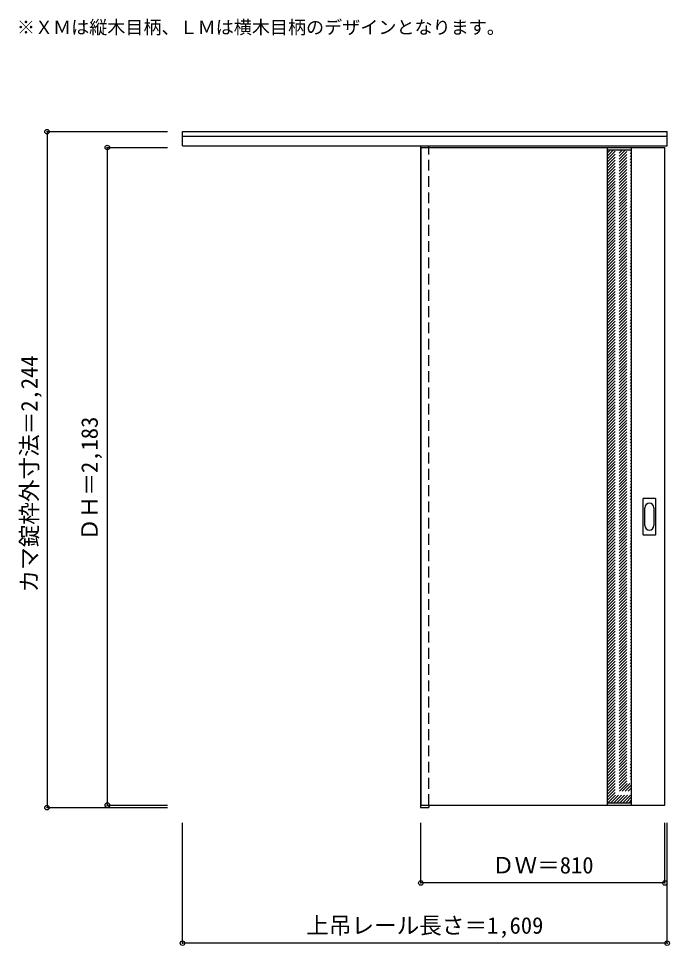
# Model space of a CAD drawing. Units: millimetres, scale not verified. Extents: x -1873 to 288, y -1522 to 1555.
import ezdxf
from ezdxf.enums import TextEntityAlignment as Align

# ---------------------------------------------------------------- set-up
doc = ezdxf.new("R2010")
doc.units = ezdxf.units.MM
doc.header["$LTSCALE"] = 30
doc.header["$PDMODE"] = 32
doc.header["$PDSIZE"] = 15
doc.linetypes.add('DASHED1', pattern=[1.8, 1.2, -0.6])
for name, color, linetype in [('0-0', 4, 'DASHED1'), ('0-1_寸法', 7, 'Continuous'), ('0-2_文字', 7, 'Continuous')]:
    doc.layers.add(name, color=color, linetype=linetype)
doc.styles.add('ＭＳ ゴシック', font='')
doc.styles.get('ＭＳ ゴシック').set_extended_font_data('MS Gothic')

msp = doc.modelspace()

# ---------------------------------------------------------------- linework, layer by layer
at = {"layer": '0-0', "color": 3, "linetype": 'Continuous'}
for p, q in [((-1328.69, 1132.49), (-1328.69, 1179.99)), ((-1328.69, 1179.99), (280.31, 1179.99)), ((280.31, 1132.49), (280.31, 1179.99)), ((-1328.69, 1164.49), (280.31, 1164.49)), ((-1328.69, 1132.49), (280.31, 1132.49)), ((-538.69, 1132.49), (-538.69, -1064.01)), ((-537.69, 1127.49), (-537.69, -1055.51)), ((-537.69, 1127.49), (272.31, 1127.49)), ((-510.69, 1127.49), (-510.69, 1132.49)), ((82.31, -1055.73), (82.31, 1127.49)), ((162.31, -1055.73), (162.31, 1127.49)), ((272.31, -1055.51), (272.31, 1127.49)), ((200.31, -157.51), (200.31, -38.51)), ((201.81, -37.01), (240.81, -37.01)), ((242.31, -157.51), (242.31, -38.51)), ((240.81, -159.01), (201.81, -159.01)), ((-538.69, -1064.01), (-510.69, -1064.01)), ((-537.69, -1055.51), (272.31, -1055.51)), ((-510.69, -1055.51), (-510.69, -1064.01))]:
    msp.add_line(p, q, dxfattribs=at)
at = {"layer": '0-0'}
for p, q in [((-537.69, 1127.49), (-537.69, 1123.49)), ((-510.69, -1055.51), (-510.69, 1127.49)), ((82.31, 1119.35), (82.45, 1119.49)), ((82.31, 1040.16), (161.64, 1119.49)), ((82.31, 1050.06), (151.74, 1119.49)), ((82.31, 1069.86), (131.94, 1119.49)), ((82.31, 1059.96), (141.84, 1119.49)), ((82.31, 1089.65), (112.14, 1119.49)), ((82.31, 1079.75), (122.04, 1119.49)), ((82.31, 1109.45), (92.34, 1119.49)), ((82.31, 1099.55), (102.24, 1119.49)), ((82.31, 1030.26), (162.31, 1110.26)), ((82.31, 1020.36), (162.31, 1100.36)), ((82.31, 1010.46), (162.31, 1090.46)), ((82.31, 1000.56), (162.31, 1080.56)), ((82.31, 990.66), (162.31, 1070.66)), ((82.31, 980.76), (162.31, 1060.76)), ((82.31, 970.86), (162.31, 1050.86)), ((82.31, 960.96), (162.31, 1040.96)), ((82.31, 951.06), (162.31, 1031.06)), ((82.31, 941.16), (162.31, 1021.16)), ((82.31, 931.26), (162.31, 1011.26)), ((82.31, 921.36), (162.31, 1001.36)), ((82.31, 911.46), (162.31, 991.46)), ((82.31, 901.56), (162.31, 981.56)), ((82.31, 891.66), (162.31, 971.66)), ((82.31, 881.76), (162.31, 961.76)), ((82.31, 871.87), (162.31, 951.87)), ((82.31, 861.97), (162.31, 941.97)), ((82.31, 852.07), (162.31, 932.07)), ((82.31, 842.17), (162.31, 922.17)), ((82.31, 832.27), (162.31, 912.27)), ((82.31, 822.37), (162.31, 902.37)), ((82.31, 812.47), (162.31, 892.47)), ((82.31, 802.57), (162.31, 882.57)), ((82.31, 792.67), (162.31, 872.67)), ((82.31, 782.77), (162.31, 862.77)), ((82.31, 772.87), (162.31, 852.87)), ((82.31, 762.97), (162.31, 842.97)), ((82.31, 753.07), (162.31, 833.07)), ((82.31, 743.17), (162.31, 823.17)), ((82.31, 733.27), (162.31, 813.27)), ((82.31, 723.37), (162.31, 803.37)), ((82.31, 713.47), (162.31, 793.47)), ((82.31, 703.57), (162.31, 783.57)), ((82.31, 693.67), (162.31, 773.67)), ((82.31, 683.78), (162.31, 763.78)), ((82.31, 673.88), (162.31, 753.88)), ((82.31, 663.98), (162.31, 743.98)), ((82.31, 654.08), (162.31, 734.08)), ((82.31, 644.18), (162.31, 724.18)), ((82.31, 634.28), (162.31, 714.28)), ((82.31, 624.38), (162.31, 704.38)), ((82.31, 614.48), (162.31, 694.48)), ((82.31, 604.58), (162.31, 684.58)), ((82.31, 594.68), (162.31, 674.68)), ((82.31, 584.78), (162.31, 664.78)), ((82.31, 574.88), (162.31, 654.88)), ((82.31, 564.98), (162.31, 644.98)), ((82.31, 555.08), (162.31, 635.08)), ((82.31, 545.18), (162.31, 625.18)), ((82.31, 535.28), (162.31, 615.28)), ((82.31, 525.38), (162.31, 605.38)), ((82.31, 515.48), (162.31, 595.48)), ((82.31, 505.58), (162.31, 585.58)), ((82.31, 495.68), (162.31, 575.68)), ((82.31, 485.79), (162.31, 565.79)), ((82.31, 475.89), (162.31, 555.89)), ((82.31, 465.99), (162.31, 545.99)), ((82.31, 456.09), (162.31, 536.09)), ((82.31, 446.19), (162.31, 526.19)), ((82.31, 436.29), (162.31, 516.29)), ((82.31, 426.39), (162.31, 506.39)), ((82.31, 416.49), (162.31, 496.49)), ((82.31, 406.59), (162.31, 486.59)), ((82.31, 396.69), (162.31, 476.69)), ((82.31, 386.79), (162.31, 466.79)), ((82.31, 376.89), (162.31, 456.89)), ((82.31, 366.99), (162.31, 446.99)), ((82.31, 357.09), (162.31, 437.09)), ((82.31, 347.19), (162.31, 427.19)), ((82.31, 337.29), (162.31, 417.29)), ((82.31, 327.39), (162.31, 407.39)), ((82.31, 317.49), (162.31, 397.49)), ((82.31, 307.59), (162.31, 387.59)), ((82.31, 297.69), (162.31, 377.69)), ((82.31, 287.8), (162.31, 367.8)), ((82.31, 277.9), (162.31, 357.9)), ((82.31, 268), (162.31, 348)), ((82.31, 258.1), (162.31, 338.1)), ((82.31, 248.2), (162.31, 328.2)), ((82.31, 238.3), (162.31, 318.3)), ((82.31, 228.4), (162.31, 308.4)), ((82.31, 218.5), (162.31, 298.5)), ((82.31, 208.6), (162.31, 288.6)), ((82.31, 198.7), (162.31, 278.7)), ((82.31, 188.8), (162.31, 268.8)), ((82.31, 178.9), (162.31, 258.9)), ((82.31, 169), (162.31, 249)), ((82.31, 159.1), (162.31, 239.1)), ((82.31, 149.2), (162.31, 229.2)), ((82.31, 139.3), (162.31, 219.3)), ((82.31, 129.4), (162.31, 209.4)), ((82.31, 119.5), (162.31, 199.5)), ((82.31, 109.6), (162.31, 189.6)), ((82.31, 99.7), (162.31, 179.7)), ((82.31, 89.81), (162.31, 169.81)), ((82.31, 79.91), (162.31, 159.91)), ((82.31, 70.01), (162.31, 150.01)), ((82.31, 60.11), (162.31, 140.11)), ((82.31, 50.21), (162.31, 130.21)), ((82.31, 40.31), (162.31, 120.31)), ((82.31, 30.41), (162.31, 110.41)), ((82.31, 20.51), (162.31, 100.51)), ((82.31, 10.61), (162.31, 90.61)), ((82.31, 0.71), (162.31, 80.71)), ((82.31, -9.19), (162.31, 70.81)), ((82.31, -19.09), (162.31, 60.91)), ((82.31, -28.99), (162.31, 51.01)), ((82.31, -38.89), (162.31, 41.11)), ((82.31, -48.79), (162.31, 31.21)), ((82.31, -58.69), (162.31, 21.31)), ((82.31, -68.59), (162.31, 11.41)), ((82.31, -78.49), (162.31, 1.51)), ((82.31, -88.39), (162.31, -8.39)), ((82.31, -98.29), (162.31, -18.29)), ((82.31, -108.18), (162.31, -28.18)), ((82.31, -118.08), (162.31, -38.08)), ((82.31, -127.98), (162.31, -47.98)), ((82.31, -137.88), (162.31, -57.88)), ((82.31, -147.78), (162.31, -67.78)), ((82.31, -157.68), (162.31, -77.68)), ((82.31, -167.58), (162.31, -87.58)), ((82.31, -177.48), (162.31, -97.48)), ((82.31, -187.38), (162.31, -107.38)), ((82.31, -197.28), (162.31, -117.28)), ((82.31, -207.18), (162.31, -127.18)), ((82.31, -217.08), (162.31, -137.08)), ((82.31, -226.98), (162.31, -146.98)), ((82.31, -236.88), (162.31, -156.88)), ((82.31, -246.78), (162.31, -166.78)), ((82.31, -256.68), (162.31, -176.68)), ((82.31, -266.58), (162.31, -186.58)), ((82.31, -276.48), (162.31, -196.48)), ((82.31, -286.38), (162.31, -206.38)), ((82.31, -296.27), (162.31, -216.27)), ((82.31, -306.17), (162.31, -226.17)), ((82.31, -316.07), (162.31, -236.07)), ((82.31, -325.97), (162.31, -245.97)), ((82.31, -335.87), (162.31, -255.87)), ((82.31, -345.77), (162.31, -265.77)), ((82.31, -355.67), (162.31, -275.67)), ((82.31, -365.57), (162.31, -285.57)), ((82.31, -375.47), (162.31, -295.47)), ((82.31, -385.37), (162.31, -305.37)), ((82.31, -395.27), (162.31, -315.27)), ((82.31, -405.17), (162.31, -325.17)), ((82.31, -415.07), (162.31, -335.07)), ((82.31, -424.97), (162.31, -344.97)), ((82.31, -434.87), (162.31, -354.87)), ((82.31, -444.77), (162.31, -364.77)), ((82.31, -454.67), (162.31, -374.67)), ((82.31, -464.57), (162.31, -384.57)), ((82.31, -474.47), (162.31, -394.47)), ((82.31, -484.37), (162.31, -404.37)), ((82.31, -494.26), (162.31, -414.26)), ((82.31, -504.16), (162.31, -424.16)), ((82.31, -514.06), (162.31, -434.06)), ((82.31, -523.96), (162.31, -443.96)), ((82.31, -533.86), (162.31, -453.86)), ((82.31, -543.76), (162.31, -463.76)), ((82.31, -553.66), (162.31, -473.66)), ((82.31, -563.56), (162.31, -483.56)), ((82.31, -573.46), (162.31, -493.46)), ((82.31, -583.36), (162.31, -503.36)), ((82.31, -593.26), (162.31, -513.26)), ((82.31, -603.16), (162.31, -523.16)), ((82.31, -613.06), (162.31, -533.06)), ((82.31, -622.96), (162.31, -542.96)), ((82.31, -632.86), (162.31, -552.86)), ((82.31, -642.76), (162.31, -562.76)), ((82.31, -652.66), (162.31, -572.66)), ((82.31, -662.56), (162.31, -582.56)), ((82.31, -672.46), (162.31, -592.46)), ((82.31, -682.36), (162.31, -602.36)), ((82.31, -692.25), (162.31, -612.25)), ((82.31, -702.15), (162.31, -622.15)), ((82.31, -712.05), (162.31, -632.05)), ((82.31, -721.95), (162.31, -641.95)), ((82.31, -731.85), (162.31, -651.85)), ((82.31, -741.75), (162.31, -661.75)), ((82.31, -751.65), (162.31, -671.65)), ((82.31, -761.55), (162.31, -681.55)), ((82.31, -771.45), (162.31, -691.45)), ((82.31, -781.35), (162.31, -701.35)), ((82.31, -791.25), (162.31, -711.25)), ((82.31, -801.15), (162.31, -721.15)), ((82.31, -811.05), (162.31, -731.05)), ((82.31, -820.95), (162.31, -740.95)), ((82.31, -830.85), (162.31, -750.85)), ((82.31, -840.75), (162.31, -760.75)), ((82.31, -850.65), (162.31, -770.65)), ((82.31, -860.55), (162.31, -780.55)), ((82.31, -870.45), (162.31, -790.45)), ((82.31, -880.35), (162.31, -800.35)), ((82.31, -890.24), (162.31, -810.24)), ((82.31, -900.14), (162.31, -820.14)), ((82.31, -910.04), (162.31, -830.04)), ((82.31, -919.94), (162.31, -839.94)), ((82.31, -929.84), (162.31, -849.84)), ((82.31, -939.74), (162.31, -859.74)), ((82.31, -949.64), (162.31, -869.64)), ((82.31, -959.54), (162.31, -879.54)), ((82.31, -969.44), (162.31, -889.44)), ((82.31, -979.34), (162.31, -899.34)), ((82.31, -989.24), (162.31, -909.24)), ((82.31, -999.14), (162.31, -919.14)), ((82.31, -1009.04), (162.31, -929.04)), ((82.31, -1018.94), (162.31, -938.94)), ((82.31, -1028.84), (162.31, -948.84)), ((82.31, -1038.74), (162.31, -958.74)), ((83.22, -1047.73), (162.31, -968.64)), ((93.12, -1047.73), (162.31, -978.54)), ((103.02, -1047.73), (162.31, -988.44)), ((112.92, -1047.73), (162.31, -998.34)), ((122.81, -1047.73), (162.31, -1008.23)), ((132.71, -1047.73), (162.31, -1018.13)), ((142.61, -1047.73), (162.31, -1028.03)), ((152.51, -1047.73), (162.31, -1037.93))]:
    msp.add_line(p, q, dxfattribs=at)
at = {"layer": '0-0', "color": 7, "linetype": 'Continuous'}
for p, q in [((82.31, 1119.49), (162.31, 1119.49)), ((206.31, -127.61), (206.31, -68.41)), ((236.31, -68.41), (236.31, -127.61)), ((82.31, -1047.73), (162.31, -1047.73))]:
    msp.add_line(p, q, dxfattribs=at)
at = {"layer": '0-0', "color": 3, "linetype": 'Continuous'}
for centre, start, end in [((201.81, -38.51), 90, 180), ((240.81, -38.51), 0, 90), ((201.81, -157.51), 180, 270), ((240.81, -157.51), 270, 0)]:
    msp.add_arc(centre, 1.5, start, end, dxfattribs=at)
at = {"layer": '0-0', "color": 7, "linetype": 'Continuous'}
for centre, start, end in [((221.31, -68.41), 0, 180), ((221.31, -127.61), 180, 0)]:
    msp.add_arc(centre, 15, start, end, dxfattribs=at)
at = {"layer": '0-1_寸法', "color": 4}
for p, q in [((-1778.69, 1179.99), (-1778.69, -1064.01)), ((-1778.69, 1179.99), (-1378.69, 1179.99)), ((-1578.69, 1127.49), (-1578.69, -1055.51)), ((-1578.69, 1127.49), (-1378.69, 1127.49)), ((-1778.69, -1064.01), (-1378.69, -1064.01)), ((-1578.69, -1055.51), (-1378.69, -1055.51)), ((-1328.69, -1514.01), (-1328.69, -1114.01)), ((-537.69, -1314.01), (-537.69, -1114.01)), ((272.31, -1314.01), (272.31, -1114.01)), ((280.31, -1514.01), (280.31, -1114.01)), ((272.31, -1314.01), (-537.69, -1314.01)), ((280.31, -1514.01), (-1328.69, -1514.01))]:
    msp.add_line(p, q, dxfattribs=at)
at = {"layer": '0-1_寸法'}
for p in [(-1778.69, 1179.99), (-1578.69, 1127.49), (-1778.69, -1064.01), (-1578.69, -1055.51), (-537.69, -1314.01), (272.31, -1314.01), (-1328.69, -1514.01), (280.31, -1514.01)]:
    msp.add_point(p, dxfattribs=at)

# ---------------------------------------------------------------- texts
at = {"layer": '0-1_寸法', "style": 'ＭＳ ゴシック'}
for s, p in [('カマ錠枠外寸法＝2,244', (-1793.69, -349.76)), ('ＤＨ＝2,183', (-1593.69, -178.26))]:
    msp.add_text(s, height=54.99, rotation=90, dxfattribs=at).set_placement(p, align=Align.BOTTOM_LEFT)
for s, p in [('ＤＷ＝810', (-301.44, -1299.01)), ('上吊レール長さ＝1,609', (-917.94, -1499.01))]:
    msp.add_text(s, height=54.99, dxfattribs=at).set_placement(p, align=Align.BOTTOM_LEFT)
at = {"layer": '0-2_文字', "style": 'ＭＳ ゴシック'}
msp.add_text('※ＸＭは縦木目柄、ＬＭは横木目柄のデザインとなります。', height=43.99, dxfattribs=at).set_placement((-1878.69, 1491.12), align=Align.BOTTOM_LEFT)

doc.saveas('drawing.dxf')
